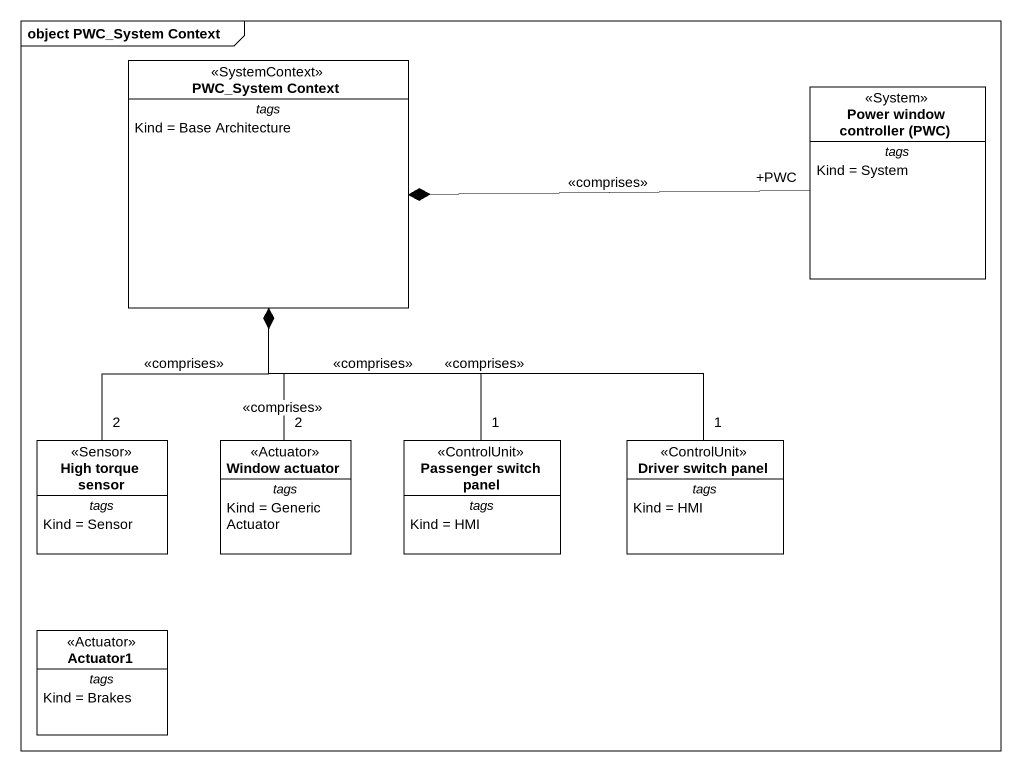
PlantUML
@startuml
mainframe object PWC_System Context
hide circle
hide empty members
class "PWC_System Context" as PWC_System_Context <<SystemContext>> {
  -- tags --
  Kind = Base Architecture
}
class "Power window controller (PWC)" as Power_window_controller_PWC <<System>> {
  -- tags --
  Kind = System
}
class "High torque sensor" as High_torque_sensor <<Sensor>> {
  -- tags --
  Kind = Sensor
}
class "Window actuator" as Window_actuator <<Actuator>> {
  -- tags --
  Kind = Generic Actuator
}
class "Passenger switch panel" as Passenger_switch_panel <<ControlUnit>> {
  -- tags --
  Kind = HMI
}
class "Driver switch panel" as Driver_switch_panel <<ControlUnit>> {
  -- tags --
  Kind = HMI
}
class Actuator1 <<Actuator>> {
  -- tags --
  Kind = Brakes
}
Power_window_controller_PWC "+PWC" -left-* PWC_System_Context : <<comprises>>
High_torque_sensor "2" -up-* PWC_System_Context : <<comprises>>
Window_actuator "2" -up-* PWC_System_Context : <<comprises>>
Passenger_switch_panel "1" -up-* PWC_System_Context : <<comprises>>
Driver_switch_panel "1" -up-* PWC_System_Context : <<comprises>>
@enduml
